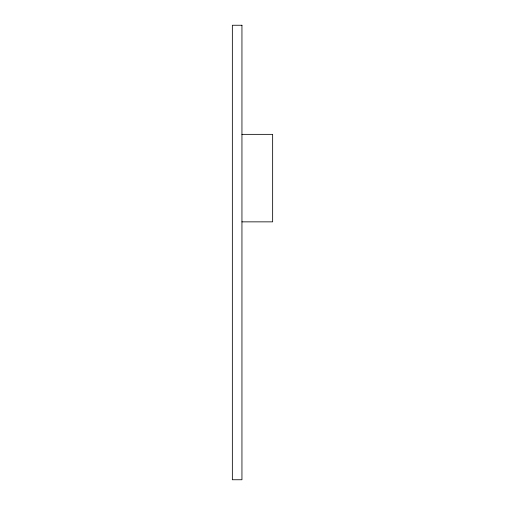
<?xml version="1.0" encoding="UTF-8"?>
<svg xmlns="http://www.w3.org/2000/svg" width="505" height="505" viewBox="0 0 505 505"><rect width="100%" height="100%" fill="white"/><g stroke="black" fill="none" stroke-linecap="round" stroke-linejoin="round"><path stroke-width="0.76" d="M241.945 134.355L272.649 134.355L272.649 221.853L241.945 221.853M241.945 25.25L232.35 25.25L232.35 479.75L241.945 479.75L241.945 25.25"/></g></svg>
